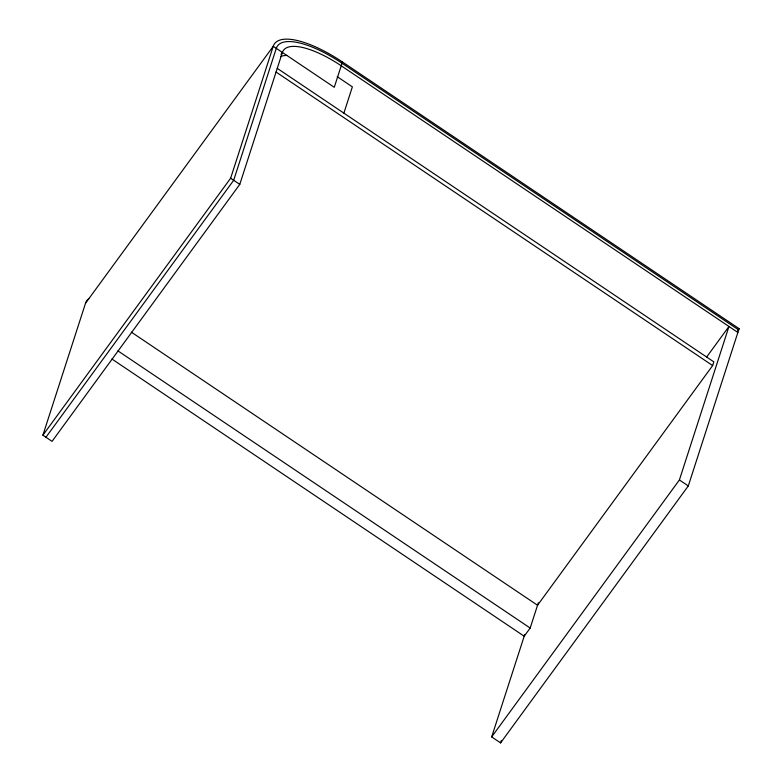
<?xml version="1.0" encoding="UTF-8"?>
<svg xmlns="http://www.w3.org/2000/svg" width="782" height="782" viewBox="0 0 782 782"><rect width="100%" height="100%" fill="white"/><g stroke="black" fill="none" stroke-linecap="round" stroke-linejoin="round"><path stroke-width="1.17" d="M737.866 332.458L341.226 65.786A62.853 21.632 36.1 0 0 282.4 52.443L239.781 184.386L52.052 441.351L42.902 435.193L85.521 303.25A73.948 25.444 36.1 0 1 88.777 298.714M42.902 435.193L230.631 178.228L273.241 46.285A73.948 25.444 36.1 0 1 342.448 61.983L739.098 328.665L688.297 485.935L500.578 742.9L491.673 736.918L524.722 634.603M342.448 61.983L334.266 87.31L273.241 46.285L85.521 303.25M343.875 113.146L352.369 86.861L337.218 76.675M111.934 359.036L524.194 636.216L530.176 628.044L538.329 602.805M500.578 742.9L501.321 740.574M131.347 332.145L537.537 605.248L712.637 365.565L713.829 361.87L277.239 68.337M491.673 736.918L679.402 479.953L728.971 326.475L706.674 357.003M280.963 54.408L282.4 52.443M45.952 437.246L233.681 180.28L276.29 48.337A70.253 24.174 36.1 0 1 342.037 63.244L738.687 329.926M737.661 330.63L739.098 328.665M276.056 72.042L712.637 365.565M230.631 178.228L239.781 184.386M679.402 479.953L688.297 485.935M117.906 350.864L530.176 628.044M280.425 56.607A62.853 21.632 36.1 0 1 287.023 55.444"/></g></svg>
